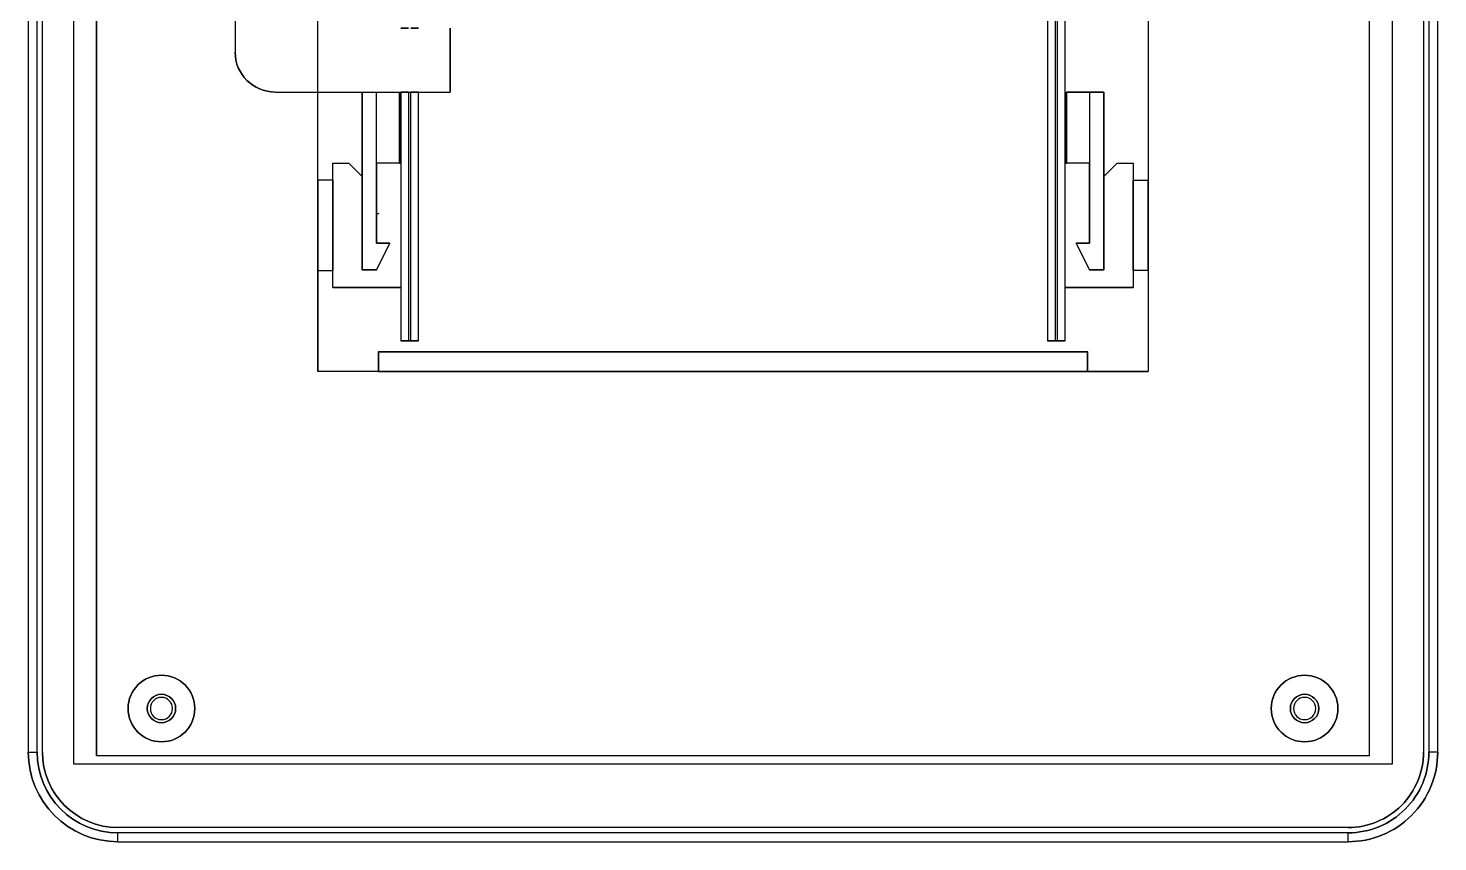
# Model space of a CAD drawing. Header units: millimetres. Extents: x 2932 to 3377, y 2153 to 2458.
# Drawn here: x 2931.5 to 3090.2, y 2153.4 to 2245 of the extents above; entities that cross this region are included whole.
import ezdxf

# ---------------------------------------------------------------- set-up
doc = ezdxf.new("R2010")
doc.units = ezdxf.units.MM
doc.layers.add('Layer 230', color=7, linetype='Continuous')
doc.layers.add('Layer 90', color=7, linetype='Continuous')

msp = doc.modelspace()

# ---------------------------------------------------------------- linework, layer by layer
at = {"extrusion": (0, 0, -1)}
for p, q in [((2964.15, 2206.32, -0.3), (2964.15, 2344.69, -0.3)), ((3057.65, 2344.67, -0.3), (3057.65, 2206.32, -0.3)), ((2964.15, 2217.68, -0.3), (2964.15, 2206.32, -0.3)), ((3057.65, 2206.32, -2.8), (2964.15, 2206.32, -2.8)), ((3050.8, 2206.32, -2.8), (3057.65, 2206.32, -2.8))]:
    msp.add_line(p, q, dxfattribs=at)
for centre in [(-2946.55, 2168.36, 1.3), (-3075.25, 2168.36, 1.3)]:
    msp.add_circle(centre, 1.25, dxfattribs=at)
at = {"layer": 'Layer 230', "color": 7}
for p, q in [((3082.55, 2163.08, 2.4), (3082.55, 2392.08, 2.4)), ((3082.55, 2163.08, -0.3), (3082.55, 2392.08, -0.3)), ((3085.1, 2392.18, 2.4), (3085.1, 2162.08, 2.4)), ((3085.1, 2392.18, 3.2), (3085.1, 2162.08, 3.2)), ((2932.55, 2163.46, 4.2), (2932.55, 2386.06, 4.2)), ((2933.15, 2163.46, 4.2), (2933.15, 2386.06, 4.2)), ((2933.15, 2163.46, 3.2), (2933.15, 2386.06, 3.2)), ((3088.65, 2386.06, 4.2), (3088.65, 2163.46, 4.2)), ((3088.65, 2386.06, 3.2), (3088.65, 2163.46, 3.2)), ((3089.25, 2386.06, 4.2), (3089.25, 2163.46, 4.2)), ((3046.3, 2339.76, -2.8), (3046.3, 2209.76, -2.8)), ((3047.16, 2339.76, -3.3), (3047.16, 2209.76, -3.3)), ((3047.43, 2209.76, -3.3), (3047.43, 2339.76, -3.3)), ((3048.3, 2229.76, -2.8), (3048.3, 2339.76, -2.8)), ((2936.7, 2162.08, 3.2), (2936.7, 2272.76, 3.2)), ((2936.7, 2162.08, 2.4), (2936.7, 2271.81, 2.4)), ((2939.25, 2163.08, 2.4), (2939.25, 2271.81, 2.4)), ((2939.25, 2271.81, -0.3), (2939.25, 2163.08, -0.3)), ((2954.85, 2242.26, -1.3), (2954.85, 2242.26, -2.8)), ((2959.35, 2237.76, -1.3), (2959.35, 2237.76, -2.8)), ((2970.75, 2220.76, -0.3), (2970.75, 2237.76, -0.3)), ((2970.75, 2237.76, -0.3), (2973.35, 2237.76, -0.3)), ((2970.75, 2237.76, -5), (2973.35, 2237.76, -5)), ((2970.75, 2229.76, -5), (2970.75, 2237.76, -5)), ((2973.35, 2237.76, -0.3), (2973.35, 2229.76, -0.3)), ((2973.35, 2237.76, -5), (2973.35, 2229.76, -5)), ((2973.5, 2237.76, -2.8), (2973.5, 2229.76, -2.8)), ((2974.36, 2237.76, -3.3), (2974.36, 2209.76, -3.3)), ((2974.63, 2209.76, -3.3), (2974.63, 2237.76, -3.3)), ((2975.5, 2209.76, -2.8), (2975.5, 2237.76, -2.8)), ((3048.45, 2229.76, -0.3), (3048.45, 2237.76, -0.3)), ((3048.45, 2237.76, -0.3), (3051.05, 2237.76, -0.3)), ((3048.45, 2237.76, -5), (3051.05, 2237.76, -5)), ((3048.45, 2229.76, -5), (3048.45, 2237.76, -5)), ((3051.05, 2237.76, -0.3), (3051.05, 2220.76, -0.3)), ((3051.05, 2237.76, -5), (3051.05, 2229.76, -5)), ((2965.85, 2227.84, -0.3), (2965.85, 2229.76, -0.3)), ((2965.85, 2229.76, -0.3), (2967.65, 2229.76, -0.3)), ((2969.15, 2228.26, -0.3), (2967.65, 2229.76, -0.3)), ((2969.15, 2228.26, -0.3), (2969.15, 2217.76, -0.3)), ((2973.35, 2229.76, -5), (2970.75, 2229.76, -5)), ((2973.35, 2229.76, -0.3), (2973.5, 2229.76, -0.3)), ((2973.5, 2229.76, -0.3), (2973.5, 2215.76, -0.3)), ((2973.5, 2229.76, -2.8), (2973.5, 2215.76, -2.8)), ((3048.3, 2215.76, -0.3), (3048.3, 2229.76, -0.3)), ((3048.3, 2229.76, -0.3), (3048.45, 2229.76, -0.3)), ((3048.3, 2215.76, -2.8), (3048.3, 2229.76, -2.8)), ((3051.05, 2229.76, -5), (3048.45, 2229.76, -5)), ((3054.15, 2229.76, -0.3), (3052.65, 2228.26, -0.3)), ((3052.65, 2217.76, -0.3), (3052.65, 2228.26, -0.3)), ((3054.15, 2229.76, -0.3), (3055.94, 2229.76, -0.3)), ((3055.94, 2229.76, -0.3), (3055.94, 2227.84, -0.3)), ((2965.85, 2227.84, -0.3), (2964.15, 2227.84, -0.3)), ((2964.15, 2227.84, -0.3), (2964.15, 2217.68, -0.3)), ((2965.85, 2227.84, -1.6), (2964.15, 2227.84, -1.6)), ((2964.15, 2217.68, -1.6), (2964.15, 2227.84, -1.6)), ((2965.85, 2227.84, -1.6), (2965.85, 2217.68, -1.6)), ((3055.94, 2227.84, -0.3), (3057.65, 2227.84, -0.3)), ((3055.94, 2217.68, -1.6), (3055.94, 2227.84, -1.6)), ((3055.94, 2227.84, -1.6), (3057.65, 2227.84, -1.6)), ((3057.65, 2227.84, -0.3), (3057.65, 2217.68, -0.3)), ((3057.65, 2217.68, -1.6), (3057.65, 2227.84, -1.6)), ((2970.75, 2217.76, -0.3), (2972.25, 2220.76, -0.3)), ((2972.25, 2220.76, -0.3), (2970.75, 2220.76, -0.3)), ((3051.05, 2220.76, -0.3), (3049.55, 2220.76, -0.3)), ((3049.55, 2220.76, -0.3), (3051.05, 2217.76, -0.3)), ((2964.15, 2217.68, -0.3), (2965.85, 2217.68, -0.3)), ((2964.15, 2217.68, -1.6), (2965.85, 2217.68, -1.6)), ((2965.85, 2215.76, -0.3), (2965.85, 2217.68, -0.3)), ((2969.15, 2217.76, -0.3), (2970.75, 2217.76, -0.3)), ((3051.05, 2217.76, -0.3), (3052.65, 2217.76, -0.3)), ((3057.65, 2217.68, -0.3), (3055.94, 2217.68, -0.3)), ((3055.94, 2217.68, -0.3), (3055.94, 2215.76, -0.3)), ((3057.65, 2217.68, -1.6), (3055.94, 2217.68, -1.6)), ((2973.5, 2215.76, -0.3), (2965.85, 2215.76, -0.3)), ((2973.5, 2215.76, -2.8), (2973.5, 2209.76, -2.8)), ((3055.94, 2215.76, -0.3), (3048.3, 2215.76, -0.3)), ((3048.3, 2209.76, -2.8), (3048.3, 2215.76, -2.8)), ((2931.55, 2163.46, -2.8), (2931.55, 2163.46, 3.2)), ((2931.55, 2163.46, 3.2), (2932.55, 2163.46, 4.2)), ((2933.15, 2163.46, 4.2), (2933.15, 2163.46, 3.2)), ((3088.65, 2163.46, 3.2), (3088.65, 2163.46, 4.2)), ((3090.25, 2163.46, 3.2), (3089.25, 2163.46, 4.2)), ((3090.25, 2163.46, -2.8), (3090.25, 2163.46, 3.2)), ((3085.1, 2162.08, 2.4), (2936.7, 2162.08, 2.4)), ((3085.1, 2162.08, 3.2), (2936.7, 2162.08, 3.2)), ((2939.25, 2163.08, 2.4), (3082.55, 2163.08, 2.4)), ((2939.25, 2163.08, -0.3), (3082.55, 2163.08, -0.3)), ((3080.15, 2154.96, 4.2), (2941.65, 2154.96, 4.2)), ((3080.15, 2154.96, 3.2), (2941.65, 2154.96, 3.2)), ((2941.65, 2154.96, 4.2), (2941.65, 2154.96, 3.2)), ((3080.15, 2154.36, 4.2), (2941.65, 2154.36, 4.2)), ((2941.65, 2153.36, 3.2), (2941.65, 2154.36, 4.2)), ((3080.15, 2154.96, 4.2), (3080.15, 2154.96, 3.2)), ((3080.15, 2153.36, 3.2), (3080.15, 2154.36, 4.2)), ((2941.65, 2153.36, -2.8), (2941.65, 2153.36, 3.2)), ((3080.15, 2153.36, 3.2), (3080.15, 2153.36, -2.8))]:
    msp.add_line(p, q, dxfattribs=at)
at = {"layer": 'Layer 230', "color": 7, "extrusion": (-1, 1.87952e-16, 0)}
for p, q in [((3082.55, 2163.08, -0.3), (3082.55, 2392.08, -0.3)), ((3082.55, 2163.08, 2.4), (3082.55, 2392.08, 2.4)), ((3082.55, 2163.08, 2.4), (3082.55, 2163.08, -0.3))]:
    msp.add_line(p, q, dxfattribs=at)
at = {"layer": 'Layer 230', "color": 7, "extrusion": (-1, 1.86467e-16, 0)}
for p, q in [((3085.1, 2392.18, 3.2), (3085.1, 2162.08, 3.2)), ((3085.1, 2392.18, 2.4), (3085.1, 2162.08, 2.4)), ((3085.1, 2162.08, 3.2), (3085.1, 2162.08, 2.4))]:
    msp.add_line(p, q, dxfattribs=at)
at = {"layer": 'Layer 230', "color": 7, "extrusion": (0, 0, -1)}
for p, q in [((2931.55, 2386.06, -2.8), (2931.55, 2163.46, -2.8)), ((3090.25, 2163.46, -2.8), (3090.25, 2386.06, -2.8)), ((3046.3, 2339.76, -2.8), (3046.3, 2209.76, -2.8)), ((3047.16, 2339.76, -3.3), (3047.16, 2209.76, -3.3)), ((3047.43, 2209.76, -3.3), (3047.43, 2339.76, -3.3)), ((3048.3, 2229.76, -2.8), (3048.3, 2339.76, -2.8)), ((2954.85, 2266.76, -1.3), (2954.85, 2242.26, -1.3)), ((2954.85, 2266.76, -2.8), (2954.85, 2242.26, -2.8)), ((2979.05, 2244.96, -1.3), (2979.05, 2237.76, -1.3)), ((2979.05, 2237.76, -2.8), (2979.05, 2244.96, -2.8)), ((2959.35, 2237.76, -1.3), (2970.75, 2237.76, -1.3)), ((2959.35, 2237.76, -2.8), (2969.15, 2237.76, -2.8)), ((2969.15, 2237.76, -2.8), (2969.15, 2228.26, -2.8)), ((2969.15, 2217.76, -6.4), (2969.15, 2237.76, -6.4)), ((2969.15, 2237.76, -6.4), (2973.35, 2237.76, -6.4)), ((2970.75, 2237.76, -1.3), (2973.35, 2237.76, -1.3)), ((2973.35, 2237.76, -1.3), (2979.05, 2237.76, -1.3)), ((2973.35, 2237.76, -2.8), (2973.5, 2237.76, -2.8)), ((2973.35, 2229.76, -2.8), (2973.35, 2237.76, -2.8)), ((2973.35, 2237.76, -6.4), (2973.35, 2229.76, -6.4)), ((2973.5, 2237.76, -2.8), (2973.5, 2229.76, -2.8)), ((2974.36, 2237.76, -3.3), (2974.63, 2237.76, -3.3)), ((2974.36, 2237.76, -3.3), (2974.36, 2209.76, -3.3)), ((2974.63, 2209.76, -3.3), (2974.63, 2237.76, -3.3)), ((2975.5, 2209.76, -2.8), (2975.5, 2237.76, -2.8)), ((2975.5, 2237.76, -2.8), (2979.05, 2237.76, -2.8)), ((3051.05, 2237.76, -2.8), (3048.45, 2237.76, -2.8)), ((3048.45, 2237.76, -2.8), (3048.45, 2229.76, -2.8)), ((3048.45, 2229.76, -6.4), (3048.45, 2237.76, -6.4)), ((3048.45, 2237.76, -6.4), (3052.65, 2237.76, -6.4)), ((3052.65, 2237.76, -2.8), (3051.05, 2237.76, -2.8)), ((3052.65, 2228.26, -2.8), (3052.65, 2237.76, -2.8)), ((3052.65, 2237.76, -6.4), (3052.65, 2217.76, -6.4)), ((2965.85, 2229.76, -2.8), (2967.65, 2229.76, -2.8)), ((2965.85, 2215.76, -2.8), (2965.85, 2229.76, -2.8)), ((2967.65, 2229.76, -2.8), (2969.15, 2228.26, -2.8)), ((2973.35, 2229.76, -6.4), (2970.75, 2229.76, -6.4)), ((2970.75, 2229.76, -6.4), (2970.75, 2220.76, -6.4)), ((2973.5, 2229.76, -2.8), (2973.35, 2229.76, -2.8)), ((3048.45, 2229.76, -2.8), (3048.3, 2229.76, -2.8)), ((3051.05, 2229.76, -6.4), (3048.45, 2229.76, -6.4)), ((3051.05, 2220.76, -6.4), (3051.05, 2229.76, -6.4)), ((3052.65, 2228.26, -2.8), (3054.15, 2229.76, -2.8)), ((3054.15, 2229.76, -2.8), (3055.94, 2229.76, -2.8)), ((3055.94, 2229.76, -2.8), (3055.94, 2215.76, -2.8)), ((2972.25, 2220.76, -6.4), (2970.75, 2217.76, -6.4)), ((2970.75, 2220.76, -6.4), (2972.25, 2220.76, -6.4)), ((3051.05, 2217.76, -6.4), (3049.55, 2220.76, -6.4)), ((3049.55, 2220.76, -6.4), (3051.05, 2220.76, -6.4)), ((2970.75, 2217.76, -6.4), (2969.15, 2217.76, -6.4)), ((3052.65, 2217.76, -6.4), (3051.05, 2217.76, -6.4)), ((2965.85, 2215.76, -2.8), (2973.5, 2215.76, -2.8)), ((2973.5, 2215.76, -2.8), (2973.5, 2209.76, -2.8)), ((3048.3, 2209.76, -2.8), (3048.3, 2215.76, -2.8)), ((3048.3, 2215.76, -2.8), (3055.94, 2215.76, -2.8)), ((2973.5, 2209.76, -2.8), (2975.5, 2209.76, -2.8)), ((2974.63, 2209.76, -3.3), (2974.36, 2209.76, -3.3)), ((3046.3, 2209.76, -2.8), (3048.3, 2209.76, -2.8)), ((3047.43, 2209.76, -3.3), (3047.16, 2209.76, -3.3)), ((2971, 2208.56, -2.8), (3050.8, 2208.56, -2.8)), ((2971, 2206.32, -2.8), (2971, 2208.56, -2.8)), ((2971, 2208.53, -2.1), (3050.8, 2208.53, -2.1)), ((2971, 2208.53, -2.1), (2971, 2206.35, -2.1)), ((3050.8, 2206.32, -2.8), (3050.8, 2208.56, -2.8)), ((3050.8, 2208.53, -2.1), (3050.8, 2206.35, -2.1)), ((2971, 2206.35, -2.1), (3050.8, 2206.35, -2.1)), ((2971, 2206.32, -2.8), (3050.8, 2206.32, -2.8)), ((2941.65, 2153.36, -2.8), (3080.15, 2153.36, -2.8))]:
    msp.add_line(p, q, dxfattribs=at)
at = {"layer": 'Layer 230', "color": 7, "extrusion": (-1, -1.22465e-16, 0)}
for p, q in [((2931.55, 2386.06, 3.2), (2931.55, 2163.46, 3.2)), ((2931.55, 2386.06, -2.8), (2931.55, 2163.46, -2.8)), ((2979.05, 2237.76, -2.8), (2979.05, 2244.96, -2.8)), ((2979.05, 2244.96, -1.3), (2979.05, 2237.76, -1.3)), ((2973.35, 2237.76, -0.3), (2973.35, 2229.76, -0.3)), ((2973.35, 2237.76, -1.3), (2973.35, 2237.76, -0.3)), ((2973.35, 2237.76, -2.8), (2973.35, 2237.76, -1.3)), ((2973.35, 2229.76, -2.8), (2973.35, 2237.76, -2.8)), ((2979.05, 2237.76, -1.3), (2979.05, 2237.76, -2.8)), ((3048.45, 2229.76, -5), (3048.45, 2237.76, -5)), ((3048.45, 2237.76, -5), (3048.45, 2237.76, -6.4)), ((3048.45, 2229.76, -6.4), (3048.45, 2237.76, -6.4)), ((2973.35, 2229.76, -0.3), (2973.35, 2229.76, -2.8)), ((2973.5, 2229.76, -0.3), (2973.5, 2215.76, -0.3)), ((2973.5, 2229.76, -0.3), (2973.5, 2229.76, -2.8)), ((2973.5, 2229.76, -2.8), (2973.5, 2215.76, -2.8)), ((3048.45, 2229.76, -5), (3048.45, 2229.76, -6.4)), ((3055.94, 2229.76, -2.8), (3055.94, 2229.76, -0.3)), ((3055.94, 2229.76, -2.8), (3055.94, 2215.76, -2.8)), ((3055.94, 2229.76, -0.3), (3055.94, 2227.84, -0.3)), ((3055.94, 2217.68, -1.6), (3055.94, 2227.84, -1.6)), ((3055.94, 2227.84, -1.6), (3055.94, 2227.84, -0.3)), ((3057.65, 2227.84, -0.3), (3057.65, 2217.68, -0.3)), ((3057.65, 2227.84, -0.3), (3057.65, 2227.84, -1.6)), ((3057.65, 2217.68, -1.6), (3057.65, 2227.84, -1.6)), ((3055.94, 2217.68, -0.3), (3055.94, 2215.76, -0.3)), ((3055.94, 2217.68, -0.3), (3055.94, 2217.68, -1.6)), ((3057.65, 2217.68, -1.6), (3057.65, 2217.68, -0.3)), ((2973.5, 2215.76, -0.3), (2973.5, 2215.76, -2.8)), ((3055.94, 2215.76, -0.3), (3055.94, 2215.76, -2.8)), ((3050.8, 2208.53, -2.1), (3050.8, 2208.56, -2.8)), ((3050.8, 2206.32, -2.8), (3050.8, 2208.56, -2.8)), ((3050.8, 2208.53, -2.1), (3050.8, 2206.35, -2.1)), ((3050.8, 2206.35, -2.1), (3050.8, 2206.32, -2.8)), ((2931.55, 2163.46, -2.8), (2931.55, 2163.46, 3.2))]:
    msp.add_line(p, q, dxfattribs=at)
at = {"layer": 'Layer 230', "color": 7, "extrusion": (-0.707107, -8.65956e-17, 0.707107)}
for p, q in [((2931.55, 2386.06, 3.2), (2931.55, 2163.46, 3.2)), ((2932.55, 2163.46, 4.2), (2932.55, 2386.06, 4.2)), ((2931.55, 2163.46, 3.2), (2932.55, 2163.46, 4.2))]:
    msp.add_line(p, q, dxfattribs=at)
at = {"layer": 'Layer 230', "color": 7, "extrusion": (1, 1.62365e-16, 0)}
for p, q in [((2933.15, 2163.46, 3.2), (2933.15, 2386.06, 3.2)), ((2933.15, 2163.46, 4.2), (2933.15, 2386.06, 4.2)), ((2933.15, 2163.46, 4.2), (2933.15, 2163.46, 3.2))]:
    msp.add_line(p, q, dxfattribs=at)
at = {"layer": 'Layer 230', "color": 7, "extrusion": (-1, -4.26644e-17, 0)}
for p, q in [((3088.65, 2386.06, 3.2), (3088.65, 2163.46, 3.2)), ((3088.65, 2386.06, 4.2), (3088.65, 2163.46, 4.2)), ((3088.65, 2163.46, 3.2), (3088.65, 2163.46, 4.2))]:
    msp.add_line(p, q, dxfattribs=at)
at = {"layer": 'Layer 230', "color": 7, "extrusion": (0.707107, 8.65956e-17, 0.707107)}
for p, q in [((3089.25, 2386.06, 4.2), (3089.25, 2163.46, 4.2)), ((3090.25, 2163.46, 3.2), (3090.25, 2386.06, 3.2)), ((3090.25, 2163.46, 3.2), (3089.25, 2163.46, 4.2))]:
    msp.add_line(p, q, dxfattribs=at)
at = {"layer": 'Layer 230', "color": 7, "extrusion": (1, 1.22465e-16, 0)}
for p, q in [((3090.25, 2163.46, 3.2), (3090.25, 2386.06, 3.2)), ((3090.25, 2163.46, -2.8), (3090.25, 2386.06, -2.8)), ((2936.7, 2162.08, 3.2), (2936.7, 2272.76, 3.2)), ((2936.7, 2162.08, 2.4), (2936.7, 2271.81, 2.4)), ((2954.85, 2266.76, -2.8), (2954.85, 2242.26, -2.8)), ((2954.85, 2266.76, -1.3), (2954.85, 2242.26, -1.3)), ((2954.85, 2242.26, -1.3), (2954.85, 2242.26, -2.8)), ((2973.35, 2237.76, -5), (2973.35, 2229.76, -5)), ((2973.35, 2237.76, -6.4), (2973.35, 2229.76, -6.4)), ((2973.35, 2237.76, -5), (2973.35, 2237.76, -6.4)), ((3048.45, 2229.76, -0.3), (3048.45, 2237.76, -0.3)), ((3048.45, 2237.76, -2.8), (3048.45, 2229.76, -2.8)), ((3048.45, 2237.76, -0.3), (3048.45, 2237.76, -2.8)), ((3052.65, 2237.76, -6.4), (3052.65, 2217.76, -6.4)), ((3052.65, 2237.76, -2.8), (3052.65, 2237.76, -6.4)), ((3052.65, 2228.26, -2.8), (3052.65, 2237.76, -2.8)), ((2965.85, 2215.76, -2.8), (2965.85, 2229.76, -2.8)), ((2965.85, 2229.76, -2.8), (2965.85, 2229.76, -0.3)), ((2965.85, 2227.84, -0.3), (2965.85, 2229.76, -0.3)), ((2973.35, 2229.76, -5), (2973.35, 2229.76, -6.4)), ((3048.3, 2215.76, -2.8), (3048.3, 2229.76, -2.8)), ((3048.3, 2229.76, -0.3), (3048.3, 2229.76, -2.8)), ((3048.3, 2215.76, -0.3), (3048.3, 2229.76, -0.3)), ((3048.45, 2229.76, -0.3), (3048.45, 2229.76, -2.8)), ((3052.65, 2228.26, -0.3), (3052.65, 2228.26, -2.8)), ((3052.65, 2217.76, -0.3), (3052.65, 2228.26, -0.3)), ((2964.15, 2217.68, -1.6), (2964.15, 2227.84, -1.6)), ((2964.15, 2227.84, -0.3), (2964.15, 2227.84, -1.6)), ((2964.15, 2227.84, -0.3), (2964.15, 2217.68, -0.3)), ((2965.85, 2227.84, -0.3), (2965.85, 2227.84, -1.6)), ((2965.85, 2227.84, -1.6), (2965.85, 2217.68, -1.6)), ((2964.15, 2217.68, -1.6), (2964.15, 2217.68, -0.3)), ((2965.85, 2217.68, -1.6), (2965.85, 2217.68, -0.3)), ((2965.85, 2215.76, -0.3), (2965.85, 2217.68, -0.3)), ((3052.65, 2217.76, -0.3), (3052.65, 2217.76, -6.4)), ((2965.85, 2215.76, -0.3), (2965.85, 2215.76, -2.8)), ((3048.3, 2215.76, -0.3), (3048.3, 2215.76, -2.8)), ((2971, 2206.32, -2.8), (2971, 2208.56, -2.8)), ((2971, 2208.56, -2.8), (2971, 2208.53, -2.1)), ((2971, 2208.53, -2.1), (2971, 2206.35, -2.1)), ((2971, 2206.32, -2.8), (2971, 2206.35, -2.1)), ((3090.25, 2163.46, -2.8), (3090.25, 2163.46, 3.2)), ((2936.7, 2162.08, 3.2), (2936.7, 2162.08, 2.4))]:
    msp.add_line(p, q, dxfattribs=at)
at = {"layer": 'Layer 230', "color": 7, "extrusion": (1, 8.36627e-17, 0)}
for p, q in [((2939.25, 2271.81, -0.3), (2939.25, 2163.08, -0.3)), ((2939.25, 2163.08, 2.4), (2939.25, 2271.81, 2.4)), ((2939.25, 2163.08, 2.4), (2939.25, 2163.08, -0.3))]:
    msp.add_line(p, q, dxfattribs=at)
at = {"layer": 'Layer 230', "color": 7, "extrusion": (3.0496e-15, 1, 0)}
for p, q in [((2959.35, 2237.76, -2.8), (2969.15, 2237.76, -2.8)), ((2959.35, 2237.76, -1.3), (2959.35, 2237.76, -2.8)), ((2959.35, 2237.76, -1.3), (2970.75, 2237.76, -1.3)), ((2969.15, 2237.76, -2.8), (2969.15, 2237.76, -6.4)), ((2969.15, 2237.76, -6.4), (2973.35, 2237.76, -6.4)), ((2970.75, 2237.76, -1.3), (2970.75, 2237.76, -5)), ((2970.75, 2237.76, -5), (2973.35, 2237.76, -5)), ((2973.35, 2237.76, -5), (2973.35, 2237.76, -6.4))]:
    msp.add_line(p, q, dxfattribs=at)
at = {"layer": 'Layer 230', "color": 7, "extrusion": (-1, -4.10017e-16, 0)}
for p, q in [((2969.15, 2237.76, -2.8), (2969.15, 2228.26, -2.8)), ((2969.15, 2237.76, -2.8), (2969.15, 2237.76, -6.4)), ((2969.15, 2217.76, -6.4), (2969.15, 2237.76, -6.4)), ((2969.15, 2228.26, -2.8), (2969.15, 2228.26, -0.3)), ((2969.15, 2228.26, -0.3), (2969.15, 2217.76, -0.3)), ((2969.15, 2217.76, -0.3), (2969.15, 2217.76, -6.4))]:
    msp.add_line(p, q, dxfattribs=at)
at = {"layer": 'Layer 230', "color": 7, "extrusion": (-3.0496e-15, -1, 0)}
for p, q in [((2970.75, 2237.76, -1.3), (2973.35, 2237.76, -1.3)), ((2970.75, 2237.76, -0.3), (2973.35, 2237.76, -0.3)), ((2970.75, 2237.76, -0.3), (2970.75, 2237.76, -1.3)), ((2973.35, 2237.76, -1.3), (2973.35, 2237.76, -0.3)), ((2965.85, 2227.84, -1.6), (2964.15, 2227.84, -1.6)), ((2965.85, 2227.84, -0.3), (2964.15, 2227.84, -0.3)), ((2964.15, 2227.84, -0.3), (2964.15, 2227.84, -1.6)), ((2965.85, 2227.84, -0.3), (2965.85, 2227.84, -1.6))]:
    msp.add_line(p, q, dxfattribs=at)
at = {"layer": 'Layer 230', "color": 7, "extrusion": (1, 2.67889e-16, 0)}
for p, q in [((2970.75, 2229.76, -5), (2970.75, 2237.76, -5)), ((2970.75, 2237.76, -1.3), (2970.75, 2237.76, -5)), ((2970.75, 2237.76, -0.3), (2970.75, 2237.76, -1.3)), ((2970.75, 2220.76, -0.3), (2970.75, 2237.76, -0.3)), ((2970.75, 2229.76, -6.4), (2970.75, 2220.76, -6.4)), ((2970.75, 2229.76, -5), (2970.75, 2229.76, -6.4)), ((2970.75, 2220.76, -0.3), (2970.75, 2220.76, -6.4))]:
    msp.add_line(p, q, dxfattribs=at)
at = {"layer": 'Layer 230', "color": 7, "extrusion": (1.02961e-16, 1, 0)}
for p, q in [((2973.35, 2237.76, -2.8), (2973.35, 2237.76, -1.3)), ((2973.35, 2237.76, -1.3), (2979.05, 2237.76, -1.3)), ((2973.35, 2237.76, -2.8), (2973.5, 2237.76, -2.8)), ((2974.36, 2237.76, -3.3), (2974.63, 2237.76, -3.3)), ((2975.5, 2237.76, -2.8), (2979.05, 2237.76, -2.8)), ((2979.05, 2237.76, -1.3), (2979.05, 2237.76, -2.8))]:
    msp.add_line(p, q, dxfattribs=at)
at = {"layer": 'Layer 230', "color": 7, "extrusion": (1.17982e-15, -1, 0)}
for p, q in [((3048.45, 2237.76, -0.3), (3051.05, 2237.76, -0.3)), ((3048.45, 2237.76, -0.3), (3048.45, 2237.76, -2.8)), ((3051.05, 2237.76, -2.8), (3048.45, 2237.76, -2.8)), ((3051.05, 2237.76, -0.3), (3051.05, 2237.76, -2.8))]:
    msp.add_line(p, q, dxfattribs=at)
at = {"layer": 'Layer 230', "color": 7, "extrusion": (-1.17982e-15, 1, 0)}
for p, q in [((3048.45, 2237.76, -6.4), (3052.65, 2237.76, -6.4)), ((3048.45, 2237.76, -5), (3048.45, 2237.76, -6.4)), ((3048.45, 2237.76, -5), (3051.05, 2237.76, -5)), ((3051.05, 2237.76, -5), (3051.05, 2237.76, -2.8)), ((3052.65, 2237.76, -2.8), (3051.05, 2237.76, -2.8)), ((3052.65, 2237.76, -2.8), (3052.65, 2237.76, -6.4))]:
    msp.add_line(p, q, dxfattribs=at)
at = {"layer": 'Layer 230', "color": 7, "extrusion": (-1, -2.67889e-16, 0)}
for p, q in [((3051.05, 2237.76, -0.3), (3051.05, 2220.76, -0.3)), ((3051.05, 2237.76, -0.3), (3051.05, 2237.76, -2.8)), ((3051.05, 2237.76, -5), (3051.05, 2237.76, -2.8)), ((3051.05, 2237.76, -5), (3051.05, 2229.76, -5)), ((3051.05, 2229.76, -5), (3051.05, 2229.76, -6.4)), ((3051.05, 2220.76, -6.4), (3051.05, 2229.76, -6.4)), ((3051.05, 2220.76, -0.3), (3051.05, 2220.76, -6.4))]:
    msp.add_line(p, q, dxfattribs=at)
at = {"layer": 'Layer 230', "color": 7, "extrusion": (1.22465e-16, -1, 0)}
for p, q in [((2965.85, 2229.76, -2.8), (2965.85, 2229.76, -0.3)), ((2965.85, 2229.76, -2.8), (2967.65, 2229.76, -2.8)), ((2965.85, 2229.76, -0.3), (2967.65, 2229.76, -0.3)), ((2967.65, 2229.76, -0.3), (2967.65, 2229.76, -2.8)), ((2973.35, 2229.76, -0.3), (2973.5, 2229.76, -0.3)), ((2973.35, 2229.76, -0.3), (2973.35, 2229.76, -2.8)), ((2973.5, 2229.76, -2.8), (2973.35, 2229.76, -2.8)), ((2973.5, 2229.76, -0.3), (2973.5, 2229.76, -2.8)), ((3048.45, 2229.76, -2.8), (3048.3, 2229.76, -2.8)), ((3048.3, 2229.76, -0.3), (3048.45, 2229.76, -0.3)), ((3048.3, 2229.76, -0.3), (3048.3, 2229.76, -2.8)), ((3048.45, 2229.76, -0.3), (3048.45, 2229.76, -2.8)), ((3051.05, 2229.76, -5), (3048.45, 2229.76, -5)), ((3048.45, 2229.76, -5), (3048.45, 2229.76, -6.4)), ((3051.05, 2229.76, -6.4), (3048.45, 2229.76, -6.4)), ((3051.05, 2229.76, -5), (3051.05, 2229.76, -6.4)), ((3054.15, 2229.76, -2.8), (3054.15, 2229.76, -0.3)), ((3054.15, 2229.76, -2.8), (3055.94, 2229.76, -2.8)), ((3054.15, 2229.76, -0.3), (3055.94, 2229.76, -0.3)), ((3055.94, 2229.76, -2.8), (3055.94, 2229.76, -0.3)), ((2973.5, 2209.76, -2.8), (2975.5, 2209.76, -2.8)), ((2974.63, 2209.76, -3.3), (2974.36, 2209.76, -3.3)), ((3046.3, 2209.76, -2.8), (3048.3, 2209.76, -2.8)), ((3047.43, 2209.76, -3.3), (3047.16, 2209.76, -3.3)), ((2941.65, 2153.36, -2.8), (3080.15, 2153.36, -2.8)), ((2941.65, 2153.36, 3.2), (3080.15, 2153.36, 3.2)), ((2941.65, 2153.36, -2.8), (2941.65, 2153.36, 3.2)), ((3080.15, 2153.36, 3.2), (3080.15, 2153.36, -2.8))]:
    msp.add_line(p, q, dxfattribs=at)
at = {"layer": 'Layer 230', "color": 7, "extrusion": (-0.707107, -0.707107, 0)}
for p, q in [((2967.65, 2229.76, -0.3), (2967.65, 2229.76, -2.8)), ((2967.65, 2229.76, -2.8), (2969.15, 2228.26, -2.8)), ((2969.15, 2228.26, -0.3), (2967.65, 2229.76, -0.3)), ((2969.15, 2228.26, -2.8), (2969.15, 2228.26, -0.3))]:
    msp.add_line(p, q, dxfattribs=at)
at = {"layer": 'Layer 230', "color": 7, "extrusion": (2.23718e-15, -1, 0)}
for p, q in [((2973.35, 2229.76, -5), (2970.75, 2229.76, -5)), ((2970.75, 2229.76, -5), (2970.75, 2229.76, -6.4)), ((2973.35, 2229.76, -6.4), (2970.75, 2229.76, -6.4)), ((2973.35, 2229.76, -5), (2973.35, 2229.76, -6.4))]:
    msp.add_line(p, q, dxfattribs=at)
at = {"layer": 'Layer 230', "color": 7, "extrusion": (0.707107, -0.707107, 0)}
for p, q in [((3052.65, 2228.26, -2.8), (3054.15, 2229.76, -2.8)), ((3054.15, 2229.76, -0.3), (3052.65, 2228.26, -0.3)), ((3052.65, 2228.26, -0.3), (3052.65, 2228.26, -2.8)), ((3054.15, 2229.76, -2.8), (3054.15, 2229.76, -0.3))]:
    msp.add_line(p, q, dxfattribs=at)
at = {"layer": 'Layer 230', "color": 7, "extrusion": (3.29453e-15, -1, 0)}
for p, q in [((3055.94, 2227.84, -1.6), (3055.94, 2227.84, -0.3)), ((3055.94, 2227.84, -1.6), (3057.65, 2227.84, -1.6)), ((3055.94, 2227.84, -0.3), (3057.65, 2227.84, -0.3)), ((3057.65, 2227.84, -0.3), (3057.65, 2227.84, -1.6))]:
    msp.add_line(p, q, dxfattribs=at)
at = {"layer": 'Layer 230', "color": 7, "extrusion": (-1.22465e-16, 1, 0)}
for p, q in [((2970.75, 2220.76, -6.4), (2972.25, 2220.76, -6.4)), ((2970.75, 2220.76, -0.3), (2970.75, 2220.76, -6.4)), ((2972.25, 2220.76, -0.3), (2970.75, 2220.76, -0.3)), ((2972.25, 2220.76, -0.3), (2972.25, 2220.76, -6.4)), ((2964.15, 2217.68, -1.6), (2965.85, 2217.68, -1.6)), ((2964.15, 2217.68, -1.6), (2964.15, 2217.68, -0.3)), ((2964.15, 2217.68, -0.3), (2965.85, 2217.68, -0.3)), ((2965.85, 2217.68, -1.6), (2965.85, 2217.68, -0.3)), ((3057.65, 2217.68, -1.6), (3055.94, 2217.68, -1.6)), ((3055.94, 2217.68, -0.3), (3055.94, 2217.68, -1.6)), ((3057.65, 2217.68, -0.3), (3055.94, 2217.68, -0.3)), ((3057.65, 2217.68, -1.6), (3057.65, 2217.68, -0.3)), ((3085.1, 2162.08, 3.2), (2936.7, 2162.08, 3.2)), ((3085.1, 2162.08, 2.4), (2936.7, 2162.08, 2.4)), ((2936.7, 2162.08, 3.2), (2936.7, 2162.08, 2.4)), ((3085.1, 2162.08, 3.2), (3085.1, 2162.08, 2.4)), ((3080.15, 2154.96, 4.2), (2941.65, 2154.96, 4.2)), ((3080.15, 2154.96, 3.2), (2941.65, 2154.96, 3.2)), ((2941.65, 2154.96, 4.2), (2941.65, 2154.96, 3.2)), ((3080.15, 2154.96, 4.2), (3080.15, 2154.96, 3.2))]:
    msp.add_line(p, q, dxfattribs=at)
at = {"layer": 'Layer 230', "color": 7, "extrusion": (0.894427, -0.447214, 0)}
for p, q in [((2970.75, 2217.76, -0.3), (2972.25, 2220.76, -0.3)), ((2972.25, 2220.76, -6.4), (2970.75, 2217.76, -6.4)), ((2972.25, 2220.76, -0.3), (2972.25, 2220.76, -6.4)), ((2970.75, 2217.76, -0.3), (2970.75, 2217.76, -6.4))]:
    msp.add_line(p, q, dxfattribs=at)
at = {"layer": 'Layer 230', "color": 7, "extrusion": (-0.894427, -0.447214, 0)}
for p, q in [((3049.55, 2220.76, -0.3), (3051.05, 2217.76, -0.3)), ((3049.55, 2220.76, -6.4), (3049.55, 2220.76, -0.3)), ((3051.05, 2217.76, -6.4), (3049.55, 2220.76, -6.4)), ((3051.05, 2217.76, -0.3), (3051.05, 2217.76, -6.4))]:
    msp.add_line(p, q, dxfattribs=at)
at = {"layer": 'Layer 230', "color": 7, "extrusion": (4.10696e-15, 1, 0)}
for p, q in [((3049.55, 2220.76, -6.4), (3049.55, 2220.76, -0.3)), ((3051.05, 2220.76, -0.3), (3049.55, 2220.76, -0.3)), ((3049.55, 2220.76, -6.4), (3051.05, 2220.76, -6.4)), ((3051.05, 2220.76, -0.3), (3051.05, 2220.76, -6.4))]:
    msp.add_line(p, q, dxfattribs=at)
at = {"layer": 'Layer 230', "color": 7, "extrusion": (-2.2082e-14, -1, 0)}
for p, q in [((2969.15, 2217.76, -0.3), (2969.15, 2217.76, -6.4)), ((2970.75, 2217.76, -6.4), (2969.15, 2217.76, -6.4)), ((2969.15, 2217.76, -0.3), (2970.75, 2217.76, -0.3)), ((2970.75, 2217.76, -0.3), (2970.75, 2217.76, -6.4))]:
    msp.add_line(p, q, dxfattribs=at)
at = {"layer": 'Layer 230', "color": 7, "extrusion": (2.23269e-14, -1, 0)}
for p, q in [((3051.05, 2217.76, -0.3), (3051.05, 2217.76, -6.4)), ((3052.65, 2217.76, -6.4), (3051.05, 2217.76, -6.4)), ((3051.05, 2217.76, -0.3), (3052.65, 2217.76, -0.3)), ((3052.65, 2217.76, -0.3), (3052.65, 2217.76, -6.4))]:
    msp.add_line(p, q, dxfattribs=at)
at = {"layer": 'Layer 230', "color": 7, "extrusion": (1.96148e-14, 1, 0)}
for p, q in [((2965.85, 2215.76, -2.8), (2973.5, 2215.76, -2.8)), ((2965.85, 2215.76, -0.3), (2965.85, 2215.76, -2.8)), ((2973.5, 2215.76, -0.3), (2965.85, 2215.76, -0.3)), ((2973.5, 2215.76, -0.3), (2973.5, 2215.76, -2.8))]:
    msp.add_line(p, q, dxfattribs=at)
at = {"layer": 'Layer 230', "color": 7, "extrusion": (-1.98598e-14, 1, 0)}
for p, q in [((3048.3, 2215.76, -2.8), (3055.94, 2215.76, -2.8)), ((3048.3, 2215.76, -0.3), (3048.3, 2215.76, -2.8)), ((3055.94, 2215.76, -0.3), (3048.3, 2215.76, -0.3)), ((3055.94, 2215.76, -0.3), (3055.94, 2215.76, -2.8))]:
    msp.add_line(p, q, dxfattribs=at)
at = {"layer": 'Layer 230', "color": 7, "extrusion": (1.2239e-16, -0.999391, -0.034899)}
for p, q in [((2971, 2208.56, -2.8), (3050.8, 2208.56, -2.8)), ((2971, 2208.56, -2.8), (2971, 2208.53, -2.1)), ((2971, 2208.53, -2.1), (3050.8, 2208.53, -2.1)), ((3050.8, 2208.53, -2.1), (3050.8, 2208.56, -2.8))]:
    msp.add_line(p, q, dxfattribs=at)
at = {"layer": 'Layer 230', "color": 7, "extrusion": (-1.2239e-16, 0.999391, -0.034899)}
for p, q in [((2971, 2206.35, -2.1), (3050.8, 2206.35, -2.1)), ((2971, 2206.32, -2.8), (2971, 2206.35, -2.1)), ((2971, 2206.32, -2.8), (3050.8, 2206.32, -2.8)), ((3050.8, 2206.35, -2.1), (3050.8, 2206.32, -2.8))]:
    msp.add_line(p, q, dxfattribs=at)
at = {"layer": 'Layer 230', "color": 7, "extrusion": (-3.70386e-16, 1, 0)}
for p, q in [((2939.25, 2163.08, 2.4), (3082.55, 2163.08, 2.4)), ((2939.25, 2163.08, -0.3), (3082.55, 2163.08, -0.3)), ((2939.25, 2163.08, 2.4), (2939.25, 2163.08, -0.3)), ((3082.55, 2163.08, 2.4), (3082.55, 2163.08, -0.3))]:
    msp.add_line(p, q, dxfattribs=at)
at = {"layer": 'Layer 230', "color": 7, "extrusion": (8.65956e-17, -0.707107, 0.707107)}
for p, q in [((3080.15, 2154.36, 4.2), (2941.65, 2154.36, 4.2)), ((2941.65, 2153.36, 3.2), (2941.65, 2154.36, 4.2)), ((3080.15, 2153.36, 3.2), (3080.15, 2154.36, 4.2)), ((2941.65, 2153.36, 3.2), (3080.15, 2153.36, 3.2))]:
    msp.add_line(p, q, dxfattribs=at)
at = {"layer": 'Layer 230', "color": 7, "extrusion": (0, 0, -1)}
for centre, radius in [((-2946.55, 2168.36, 2.8), 3.75), ((-2946.55, 2168.36, 7.3), 3.75), ((-2946.55, 2168.36, 7.3), 3.75), ((-3075.25, 2168.36, 2.8), 3.75), ((-3075.25, 2168.36, 7.3), 3.75), ((-3075.25, 2168.36, 7.3), 3.75), ((-2946.55, 2168.36, 1.3), 1.6), ((-2946.55, 2168.36, 7.3), 1.6), ((-3075.25, 2168.36, 7.3), 1.6), ((-3075.25, 2168.36, 1.3), 1.6)]:
    msp.add_circle(centre, radius, dxfattribs=at)
at = {"layer": 'Layer 230', "color": 7}
for centre, radius in [((2946.55, 2168.36, -2.8), 3.75), ((3075.25, 2168.36, -2.8), 3.75), ((2946.55, 2168.36, -7.3), 1.6), ((2946.55, 2168.36, -1.3), 1.6), ((3075.25, 2168.36, -7.3), 1.6), ((3075.25, 2168.36, -1.3), 1.6)]:
    msp.add_circle(centre, radius, dxfattribs=at)
at = {"layer": 'Layer 230', "color": 7, "extrusion": (-4.08974e-16, 1, 0)}
for centre, start, end in [((-2974.36, -2.3, 2244.96), 270, 330), ((-2974.63, -2.3, 2244.96), 210, 270)]:
    msp.add_arc(centre, 1, start, end, dxfattribs=at)
at = {"layer": 'Layer 230', "color": 7, "extrusion": (4.08974e-16, -1, 0)}
for centre, start, end in [((2974.36, -2.3, -2244.96), 210, 270), ((2974.63, -2.3, -2244.96), 270, 330)]:
    msp.add_arc(centre, 1, start, end, dxfattribs=at)
at = {"layer": 'Layer 230', "color": 7, "extrusion": (0, 0, -1)}
for centre, radius, start, end in [((-2959.35, 2242.26, 1.3), 4.5, 270, 360), ((-2959.35, 2242.26, 2.8), 4.5, 270, 360), ((-2941.65, 2163.46, 2.8), 10.1, 270, 0), ((-2941.65, 2163.46, -4.2), 9.1, 270, 0), ((-2941.65, 2163.46, -3.2), 8.5, 270, 0), ((-2941.65, 2163.46, -4.2), 8.5, 270, 0), ((-3080.15, 2163.45, 2.8), 10.09, 179.96, 270.04), ((-3080.15, 2163.45, -4.2), 9.09, 179.96, 270.0444), ((-3080.15, 2163.45, -3.2), 8.49, 179.9564, 270.0436), ((-3080.15, 2163.45, -4.2), 8.49, 179.9564, 270.0436)]:
    msp.add_arc(centre, radius, start, end, dxfattribs=at)
at = {"layer": 'Layer 230', "color": 7}
for centre, radius, start, end in [((2959.35, 2242.26, -2.8), 4.5, 180, 270), ((2959.35, 2242.26, -1.3), 4.5, 180, 270), ((2941.65, 2163.46, 3.2), 10.1, 180, 270), ((2941.65, 2163.46, -2.8), 10.1, 180, 270), ((2941.65, 2163.46, 3.2), 10.1, 180, 270), ((2941.65, 2163.46, 4.2), 9.1, 180, 270), ((2941.65, 2163.46, 4.2), 8.5, 180, 270), ((2941.65, 2163.46, 3.2), 8.5, 180, 270), ((3080.15, 2163.45, 4.2), 9.09, 269.9556, 0.04), ((3080.15, 2163.45, 4.2), 8.49, 269.9564, 0.0436), ((3080.15, 2163.45, 3.2), 8.49, 269.9564, 0.0436), ((3080.15, 2163.45, 3.2), 10.09, 269.96, 0.04), ((3080.15, 2163.45, 3.2), 10.09, 269.96, 0.04), ((3080.15, 2163.45, -2.8), 10.09, 269.96, 0.04)]:
    msp.add_arc(centre, radius, start, end, dxfattribs=at)
at = {"layer": 'Layer 230', "color": 7, "extrusion": (1.02961e-16, 1, 0)}
for centre, start, end in [((-2974.36, -2.3, 2237.76), 270, 330), ((-2974.63, -2.3, 2237.76), 210, 270)]:
    msp.add_arc(centre, 1, start, end, dxfattribs=at)
at = {"layer": 'Layer 230', "color": 7, "extrusion": (-1.02961e-16, -1, 0)}
for centre, start, end in [((2974.36, -2.3, -2237.76), 210, 270), ((2974.63, -2.3, -2237.76), 270, 330)]:
    msp.add_arc(centre, 1, start, end, dxfattribs=at)
at = {"layer": 'Layer 230', "color": 7, "extrusion": (1.22465e-16, -1, 0)}
for centre, start, end in [((2974.36, -2.3, -2209.76), 210, 270), ((2974.63, -2.3, -2209.76), 270, 330), ((3047.16, -2.3, -2209.76), 210, 270), ((3047.43, -2.3, -2209.76), 270, 330)]:
    msp.add_arc(centre, 1, start, end, dxfattribs=at)
at = {"layer": 'Layer 230', "color": 7, "extrusion": (-1.22465e-16, 1, 0)}
for centre, start, end in [((-2974.36, -2.3, 2209.76), 270, 330), ((-2974.63, -2.3, 2209.76), 210, 270), ((-3047.16, -2.3, 2209.76), 270, 330), ((-3047.43, -2.3, 2209.76), 210, 270)]:
    msp.add_arc(centre, 1, start, end, dxfattribs=at)
at = {"layer": 'Layer 90', "color": 94, "true_color": 0x009900}
for p, q in [((2970.97, 2224.11, -4.9), (2970.91, 2224.04, -4.9)), ((2970.91, 2224.04, -3.2), (2970.97, 2224.11, -3.2)), ((2970.91, 2224.04, -4.9), (2970.91, 2224.04, -3.2)), ((2970.97, 2224.11, -4.9), (2970.97, 2224.12, -4.9)), ((2970.97, 2224.12, -4.9), (2970.97, 2224.12, -3.2)), ((2970.97, 2224.12, -3.2), (2970.97, 2224.11, -3.2)), ((2970.97, 2224.12, -4.9), (2970.97, 2224.12, -4.9)), ((2970.97, 2224.12, -4.9), (2970.97, 2224.12, -3.2)), ((2970.97, 2224.12, -3.2), (2970.97, 2224.12, -3.2)), ((2970.97, 2224.12, -3.2), (2970.97, 2224.12, -4.9)), ((2970.97, 2224.12, -4.9), (2970.97, 2224.12, -4.9)), ((2970.97, 2224.12, -4.9), (2970.97, 2224.12, -3.2)), ((2970.97, 2224.12, -3.2), (2970.97, 2224.12, -3.2)), ((2970.97, 2224.12, -3.2), (2970.97, 2224.12, -4.9)), ((2970.97, 2224.12, -4.9), (2970.97, 2224.12, -4.9)), ((2970.97, 2224.12, -4.9), (2970.97, 2224.12, -3.2)), ((2970.97, 2224.12, -3.2), (2970.97, 2224.12, -3.2)), ((2970.97, 2224.12, -3.2), (2970.97, 2224.12, -4.9)), ((2970.98, 2224.12, -4.9), (2970.97, 2224.12, -4.9)), ((2970.97, 2224.12, -4.9), (2970.97, 2224.12, -3.2)), ((2970.97, 2224.12, -3.2), (2970.98, 2224.12, -3.2)), ((2970.97, 2224.11, -3.2), (2970.97, 2224.11, -4.9)), ((2970.97, 2224.11, -3.2), (2970.97, 2224.11, -4.9)), ((2970.98, 2224.12, -3.2), (2970.98, 2224.12, -4.9)), ((2970.78, 2217.6, -4.9), (2970.78, 2217.6, -4.9)), ((2970.78, 2217.6, -4.9), (2970.78, 2217.6, -3.2)), ((2970.78, 2217.6, -3.2), (2970.78, 2217.6, -3.2)), ((2970.78, 2217.6, -3.2), (2970.78, 2217.6, -4.9))]:
    msp.add_line(p, q, dxfattribs=at)

doc.saveas('drawing.dxf')
